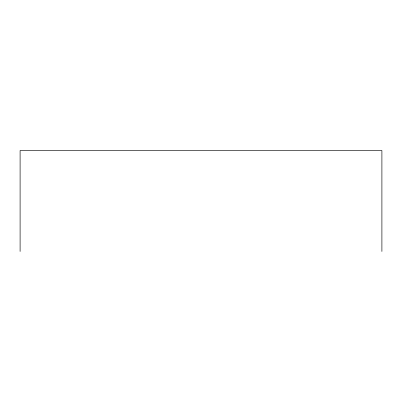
<?xml version="1.0" encoding="UTF-8"?>
<svg xmlns="http://www.w3.org/2000/svg" width="402" height="402" viewBox="0 0 402 402"><rect width="100%" height="100%" fill="white"/><g stroke="black" fill="none" stroke-linecap="round" stroke-linejoin="round"><path stroke-width="0.6" d="M381.9 251.481L381.9 150.519L20.1 150.519L20.1 251.481"/></g></svg>
